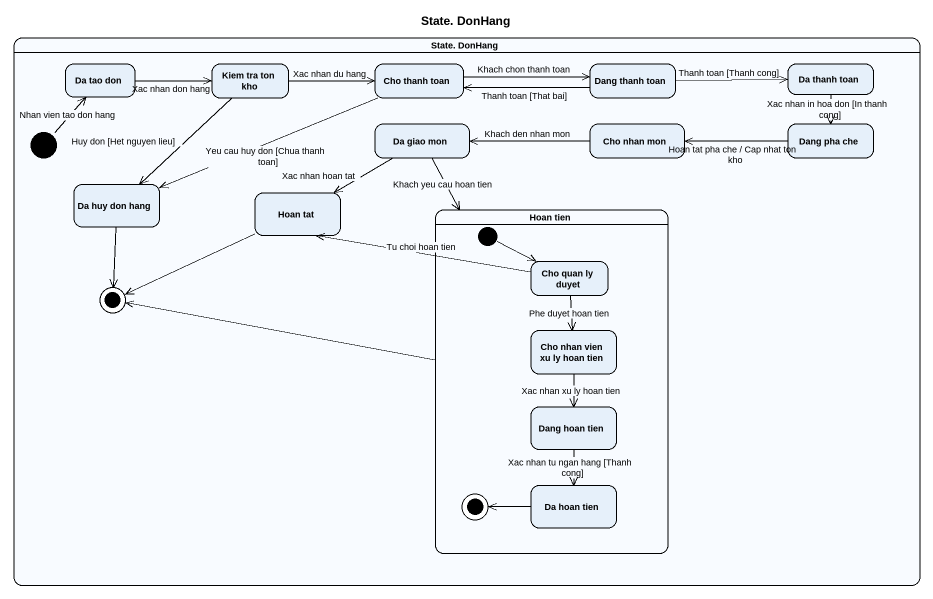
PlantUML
@startuml
title State. DonHang
hide empty description
state "State. DonHang" as State_DonHang {
  state "Da tao don" as Da_tao_don
  state "Kiem tra ton kho" as Kiem_tra_ton_kho
  state "Cho thanh toan" as Cho_thanh_toan
  state "Dang thanh toan" as Dang_thanh_toan
  state "Da thanh toan" as Da_thanh_toan
  state "Da giao mon" as Da_giao_mon
  state "Cho nhan mon" as Cho_nhan_mon
  state "Dang pha che" as Dang_pha_che
  state "Da huy don hang" as Da_huy_don_hang
  state "Hoan tat" as Hoan_tat
  state "Hoan tien" as Hoan_tien {
    state "Cho quan ly duyet" as Cho_quan_ly_duyet
    state "Cho nhan vien xu ly hoan tien" as Cho_nhan_vien_xu_ly_hoan
    state "Dang hoan tien" as Dang_hoan_tien
    state "Da hoan tien" as Da_hoan_tien
    [*] -right-> Cho_quan_ly_duyet
    Da_hoan_tien -left-> [*]
  }
  [*] -up-> Da_tao_don : Nhan vien tao don hang
  Da_huy_don_hang --> [*]
  Hoan_tat -left-> [*]
  Hoan_tien -left-> [*]
}
Da_tao_don -right-> Kiem_tra_ton_kho : Xac nhan don hang
Kiem_tra_ton_kho -right-> Cho_thanh_toan : Xac nhan du hang
Kiem_tra_ton_kho --> Da_huy_don_hang : Huy don [Het nguyen lieu]
Cho_thanh_toan -right-> Dang_thanh_toan : Khach chon thanh toan
Cho_thanh_toan -left-> Da_huy_don_hang : Yeu cau huy don [Chua thanh toan]
Dang_thanh_toan -left-> Cho_thanh_toan : Thanh toan [That bai]
Dang_thanh_toan -right-> Da_thanh_toan : Thanh toan [Thanh cong]
Da_thanh_toan --> Dang_pha_che : Xac nhan in hoa don [In thanh cong]
Da_giao_mon -left-> Hoan_tat : Xac nhan hoan tat
Da_giao_mon --> Hoan_tien : Khach yeu cau hoan tien
Cho_nhan_mon -left-> Da_giao_mon : Khach den nhan mon
Dang_pha_che -left-> Cho_nhan_mon : Hoan tat pha che / Cap nhat ton kho
Cho_quan_ly_duyet -left-> Hoan_tat : Tu choi hoan tien
Cho_quan_ly_duyet --> Cho_nhan_vien_xu_ly_hoan : Phe duyet hoan tien
Cho_nhan_vien_xu_ly_hoan --> Dang_hoan_tien : Xac nhan xu ly hoan tien
Dang_hoan_tien --> Da_hoan_tien : Xac nhan tu ngan hang [Thanh cong]
@enduml
